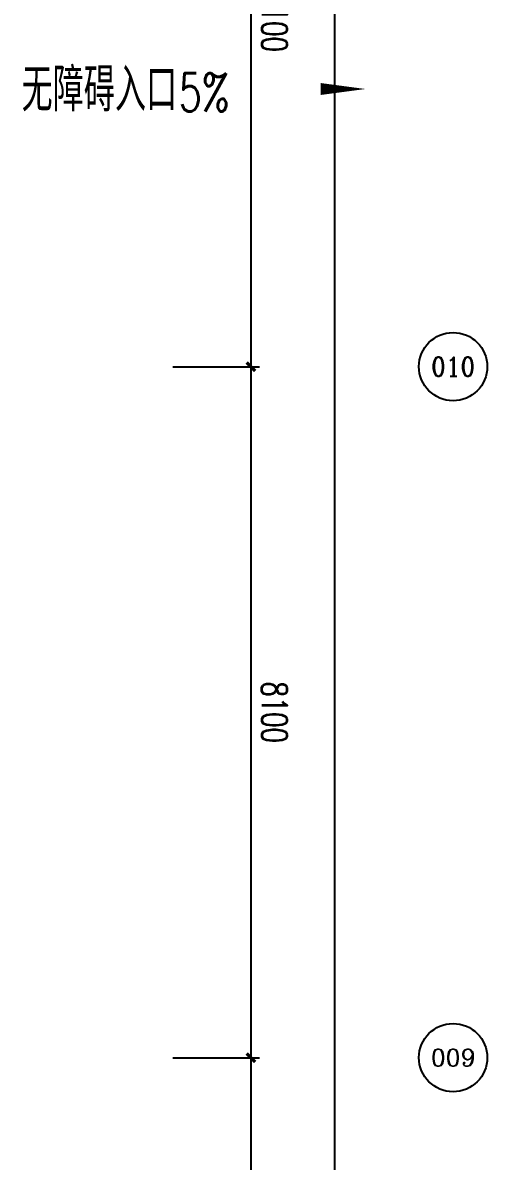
# Model space of a CAD drawing. Extents: x -474411 to 577939, y 0 to 1014176.
# Drawn here: x -126718 to -121275, y 806307 to 819652 of the extents above; entities that cross this region are included whole.
import ezdxf
from ezdxf.enums import TextEntityAlignment as Align

# ---------------------------------------------------------------- set-up
doc = ezdxf.new("R2010")
doc.units = 0
doc.header["$LTSCALE"] = 1000
doc.header["$MEASUREMENT"] = 0
doc.layers.get('Defpoints').update_dxf_attribs({"color": 210})
for name, color, linetype in [('A-AXIS-D', 1, 'Continuous'), ('A-AXIS-SYMB', 3, 'Continuous'), ('PUB_TEXT', 7, 'Continuous')]:
    doc.layers.add(name, color=color, linetype=linetype)
doc.styles.add('_TCH_AXIS', font='COMPLEX', dxfattribs={"bigfont": 'GBCBIG'})
doc.styles.add('_TCH_DIM', font='SIMPLEX', dxfattribs={"bigfont": 'GBCBIG'})
doc.styles.add('_TCH_DIM_T3', font='SIMPLEX', dxfattribs={"width": 0.705882, "bigfont": 'GBCBIG'})
doc.styles.add('A-DIM_T3', font='SIMPLEX', dxfattribs={"width": 0.705882, "bigfont": 'GBCBIG'})
doc.dimstyles.new('_TCH_ARCH&&100', dxfattribs={"dimtxt": 297.5, "dimasz": 100, "dimexe": 100, "dimexo": 100, "dimgap": 126.25, "dimtad": 1, "dimdec": 0, "dimzin": 0, "dimdsep": 46, "dimtxsty": '_TCH_DIM_T3', "dimblk": 'ARCHTICK', "dimcen": 0.09, "dimclrt": 7, "dimazin": 2, "dimtfac": 1, "dimtdec": 0, "dimtix": 1, "dimtmove": 2, "dimatfit": 3, "dimfxl": 0, "dimtolj": 1, "dimtzin": 0, "dimarcsym": 0})
doc.dimstyles.new('A-DIM&&100', dxfattribs={"dimtxt": 297.5, "dimasz": 100, "dimexe": 100, "dimexo": 100, "dimgap": 126.25, "dimtad": 1, "dimdec": 0, "dimzin": 0, "dimdsep": 46, "dimtxsty": 'A-DIM_T3', "dimblk": 'ARCHTICK', "dimcen": 0.09, "dimclrt": 7, "dimazin": 2, "dimtfac": 1, "dimtdec": 0, "dimtix": 1, "dimtmove": 2, "dimatfit": 3, "dimfxl": 0, "dimtolj": 1, "dimtzin": 0, "dimarcsym": 0})

# ---------------------------------------------------------------- blocks, each defined once
blk = doc.blocks.new('_ArchTick')
at = {"color": 0, "linetype": 'ByBlock', "const_width": 0.4}
blk.add_lwpolyline([(-0.5, -0.5), (0.5, 0.5)], dxfattribs=at)
blk = doc.blocks.new('*D558')
at = {"layer": 'A-AXIS-D', "color": 0, "lineweight": -2}
for p, q in [((-124960, 823720), (-123944, 823720)), ((-124044, 823720), (-124044, 815620)), ((-124960, 815620), (-123944, 815620))]:
    blk.add_line(p, q, dxfattribs=at)
at = {"layer": 'Defpoints', "color": 0}
for p in [(-125060, 823720), (-125060, 815620), (-124044, 815620)]:
    blk.add_point(p, dxfattribs=at)
at = {"layer": 'A-AXIS-D', "color": 0, "lineweight": -2, "xscale": 100, "yscale": 100, "zscale": 100}
for p, rotation in [((-124044, 823720), 90), ((-124044, 815620), 270)]:
    blk.add_blockref('_ArchTick', p, dxfattribs=dict(at, rotation=rotation))
at = {"layer": 'A-AXIS-D', "color": 7, "insert": (-123769, 819670), "char_height": 297.5, "attachment_point": 5, "rotation": 270, "style": 'A-DIM_T3'}
blk.add_mtext('\\A1;8100', dxfattribs=at)
blk = doc.blocks.new('*D559')
at = {"layer": 'A-AXIS-D', "color": 0, "lineweight": -2}
for p, q in [((-124960, 815620), (-123944, 815620)), ((-124044, 815620), (-124044, 807520)), ((-124960, 807520), (-123944, 807520))]:
    blk.add_line(p, q, dxfattribs=at)
at = {"layer": 'Defpoints', "color": 0}
for p in [(-125060, 815620), (-125060, 807520), (-124044, 807520)]:
    blk.add_point(p, dxfattribs=at)
at = {"layer": 'A-AXIS-D', "color": 0, "lineweight": -2, "xscale": 100, "yscale": 100, "zscale": 100}
for p, rotation in [((-124044, 815620), 90), ((-124044, 807520), 270)]:
    blk.add_blockref('_ArchTick', p, dxfattribs=dict(at, rotation=rotation))
at = {"layer": 'A-AXIS-D', "color": 7, "insert": (-123769, 811570), "char_height": 297.5, "attachment_point": 5, "rotation": 270, "style": 'A-DIM_T3'}
blk.add_mtext('\\A1;8100', dxfattribs=at)
blk = doc.blocks.new('*D560')
at = {"layer": 'A-AXIS-D', "color": 0, "lineweight": -2}
for p, q in [((-124960, 807520), (-123944, 807520)), ((-124044, 807520), (-124044, 799420)), ((-124960, 799420), (-123944, 799420))]:
    blk.add_line(p, q, dxfattribs=at)
at = {"layer": 'Defpoints', "color": 0}
for p in [(-125060, 807520), (-125060, 799420), (-124044, 799420)]:
    blk.add_point(p, dxfattribs=at)
at = {"layer": 'A-AXIS-D', "color": 0, "lineweight": -2, "xscale": 100, "yscale": 100, "zscale": 100}
for p, rotation in [((-124044, 807520), 90), ((-124044, 799420), 270)]:
    blk.add_blockref('_ArchTick', p, dxfattribs=dict(at, rotation=rotation))
at = {"layer": 'A-AXIS-D', "color": 7, "insert": (-123769, 803470), "char_height": 297.5, "attachment_point": 5, "rotation": 270, "style": 'A-DIM_T3'}
blk.add_mtext('\\A1;8100', dxfattribs=at)
blk = doc.blocks.new('*D627')
at = {"layer": 'A-AXIS-D', "color": 0, "lineweight": -2}
for p, q in [((-124860, 832520), (-122965, 832520)), ((-123065, 832520), (-123065, 741120)), ((-124860, 741120), (-122965, 741120))]:
    blk.add_line(p, q, dxfattribs=at)
at = {"layer": 'Defpoints', "color": 0}
for p in [(-124960, 832520), (-124960, 741120), (-123065, 741120)]:
    blk.add_point(p, dxfattribs=at)
at = {"layer": 'A-AXIS-D', "color": 0, "lineweight": -2, "xscale": 100, "yscale": 100, "zscale": 100}
for p, rotation in [((-123065, 832520), 90), ((-123065, 741120), 270)]:
    blk.add_blockref('_ArchTick', p, dxfattribs=dict(at, rotation=rotation))
at = {"layer": 'A-AXIS-D', "color": 7, "insert": (-122790, 786820), "char_height": 297.5, "attachment_point": 5, "rotation": 270, "style": '_TCH_DIM_T3'}
blk.add_mtext('\\A1;91400', dxfattribs=at)

msp = doc.modelspace()

# ---------------------------------------------------------------- linework, layer by layer
at = {"layer": 'A-AXIS-D', "color": 8}
for centre in [(-121674.9, 815621.1), (-121674.9, 807521.1)]:
    msp.add_circle(centre, 400, dxfattribs=at)
at = {"layer": 'A-AXIS-SYMB', "color": 8}
msp.add_lwpolyline([(-124161.9, 818875.8, 0, 0, 0), (-122701.9, 818875.8, 0, 140, 0), (-123226.9, 818875.8, 0, 0, 0)], format="xyseb", dxfattribs=at)

# ---------------------------------------------------------------- texts
at = {"layer": 'PUB_TEXT', "color": 8, "style": '_TCH_DIM'}
msp.add_text('无障碍入口', height=506.38, dxfattribs=at).set_placement((-126732.5, 818613.3))
at = {"layer": 'PUB_TEXT', "color": 8, "style": '_TCH_DIM', "width": 0.705882}
msp.add_text('5%', height=446.25, dxfattribs=at).set_placement((-124889.4, 818613.3))
at = {"layer": 'PUB_TEXT', "color": 8, "style": '_TCH_AXIS'}
for s, height, p, p2 in [('010', 220.59, (-121932.3, 815510.8), (-121417.5, 815510.8)), ('009', 202.97, (-121935.9, 807419.6), (-121413.9, 807419.6))]:
    msp.add_text(s, height=height, dxfattribs=at).set_placement(p, p2, align=Align.FIT)

# ---------------------------------------------------------------- dimensions: what is measured, and where the dimension line sits
at = {"layer": 'A-AXIS-D', "color": 8}
for base, p1, p2, dimstyle, picture, middle in [((-123064.5, 741120), (-124960, 832520), (-124960, 741120), '_TCH_ARCH&&100', '*D627', (-122789.5, 786820)), ((-124044.2, 815620), (-125060, 823720), (-125060, 815620), 'A-DIM&&100', '*D558', (-123769.2, 819670)), ((-124044.2, 807520), (-125060, 815620), (-125060, 807520), 'A-DIM&&100', '*D559', (-123769.2, 811570)), ((-124044.2, 799420), (-125060, 807520), (-125060, 799420), 'A-DIM&&100', '*D560', (-123769.2, 803470))]:
    dim = msp.add_linear_dim(base=base, p1=p1, p2=p2, angle=270, dimstyle=dimstyle, override={"dimgap": 0}, dxfattribs=at)
    dim.commit()
    dim.dimension.update_dxf_attribs({"geometry": picture, "text_midpoint": middle, "dimtype": 161, "text_rotation": 270})

doc.saveas('drawing.dxf')
